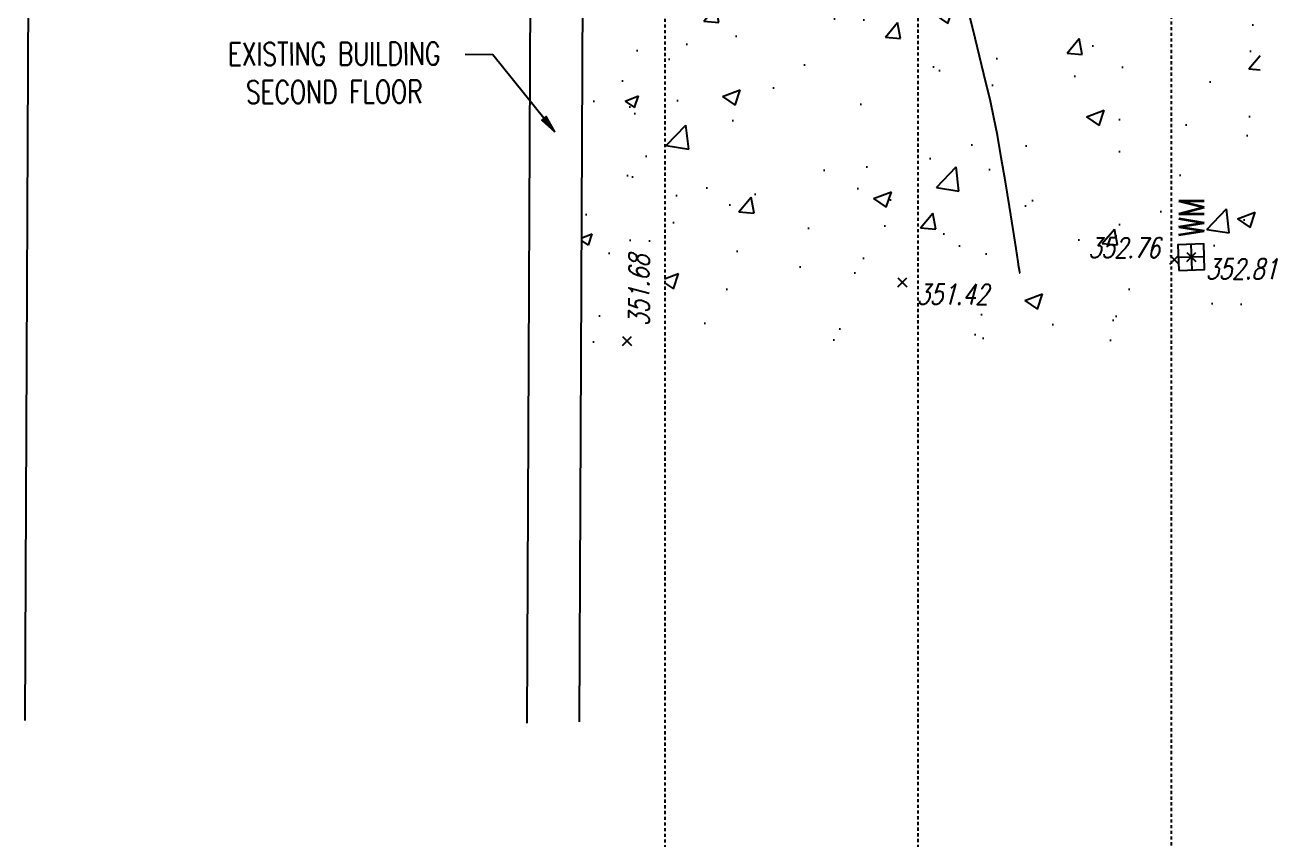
# Model space of a CAD drawing. Header units: feet. Extents: x 5005 to 5347, y 4757 to 5218.
# Drawn here: x 5141.71 to 5191.15, y 4925.29 to 4957.46 of the extents above; entities that cross this region are included whole.
import ezdxf

# ---------------------------------------------------------------- set-up
doc = ezdxf.new("R2010")
doc.units = ezdxf.units.FT
doc.header["$LTSCALE"] = 0.5
doc.header["$MEASUREMENT"] = 0
doc.linetypes.add('DASHED2', pattern=[0.375, 0.25, -0.125])
for name, color, linetype in [('BUILDING', 20, 'Continuous'), ('CONTOUR MNR', 252, 'Continuous'), ('EG', 7, 'Continuous'), ('ELEV', 1, 'Continuous'), ('HATCH', 252, 'Continuous'), ('POINTS-TOPO DISPLAY', 183, 'Continuous'), ('POINTS-TOPO FL', 183, 'Continuous'), ('REC-MAP 14336', 7, 'Continuous'), ('RIGHT-OF-WAY', 7, 'DASHED2'), ('TOPO', 2, 'Continuous'), ('TOPO LABELS', 2, 'Continuous'), ('TOPO-DATE', 7, 'Continuous')]:
    doc.layers.add(name, color=color, linetype=linetype)
doc.layers.add('Tie line', color=5, linetype='DASHED2', plot=False)
doc.styles.add('SIMPL_010', font='simplex.shx', dxfattribs={"width": 0.75, "oblique": 15, "height": 1})
doc.styles.add('SIMPLEX', font='simplex.shx', dxfattribs={"width": 0.75, "oblique": 15, "height": 0.08})

# ---------------------------------------------------------------- blocks, each defined once
blk = doc.blocks.new('CR 14336')
at = {"layer": 'RIGHT-OF-WAY'}
for p, q in [((719.263, 1916.319), (719.263, 1567.317)), ((699.263, 1742.5), (699.263, 1567.303))]:
    blk.add_line(p, q, dxfattribs=at)
at = {"layer": 'Tie line'}
blk.add_line((709.263, 1742.52), (709.263, 1692.45), dxfattribs=at)
blk = doc.blocks.new('WM')
at = {"linetype": 'Continuous'}
blk.add_lwpolyline([(-0.0285, -0.0285), (0.0285, -0.0285), (0.0285, 0.0285), (-0.0285, 0.0285)], close=True, dxfattribs=at)
for points in [[(0, 0.0285), (0, -0.0285)], [(0.0285, 0), (-0.0285, 0)]]:
    blk.add_lwpolyline(points, dxfattribs=at)
blk = doc.blocks.new('PUNTA DE FLECHA')
at = {"layer": 'TOPO LABELS'}
h = blk.add_hatch(color=256, dxfattribs=at)
h.dxf.hatch_style = 1
h.paths.add_polyline_path([(4545.85, 4840.48), (4545.09, 4839.99), (4546.94, 4837.97)])
blk.add_lwpolyline([(4546.94, 4837.97), (4545.85, 4840.48), (4545.09, 4839.99), (4546.94, 4837.97)], dxfattribs=at)
blk = doc.blocks.new('*U236')
at = {"color": 0, "linetype": 'ByBlock', "lineweight": -2, "transparency": 16777216}
for p, q in [((-0.71, -0.71), (0.71, 0.71)), ((-0.71, 0.71), (0.71, -0.71))]:
    blk.add_line(p, q, dxfattribs=at)
blk = doc.blocks.new('*U376', base_point=(5187.1, 4948.19, 352.757))
at = {"layer": 'TOPO-DATE', "color": 183, "linetype": 'ByBlock', "insert": (5186.527, 4948.264, 352.757), "char_height": 0.8, "attachment_point": 9, "style": 'SIMPLEX'}
blk.add_mtext('352.76', dxfattribs=at)
blk = doc.blocks.new('*U377', base_point=(5187.1, 4948.19, 352.757))
at = {"layer": 'ELEV', "linetype": 'ByBlock', "lineweight": -2}
blk.add_blockref('*U376', (5187.1, 4948.19, 352.757), dxfattribs=at)
blk = doc.blocks.new('*U378', base_point=(5187.1, 4948.19, 352.757))
at = {"layer": 'ELEV', "linetype": 'ByBlock', "lineweight": -2}
blk.add_blockref('*U377', (5187.1, 4948.19, 352.757), dxfattribs=at)
at = {"layer": 'TOPO-DATE', "color": 183, "linetype": 'ByBlock', "lineweight": -2, "xscale": 0.25, "yscale": 0.25, "zscale": 0.25}
blk.add_blockref('*U236', (5187.1, 4948.19, 352.757), dxfattribs=at)
blk = doc.blocks.new('*U379', base_point=(5187.763, 4948.296, 352.81))
at = {"layer": 'TOPO-DATE', "color": 183, "linetype": 'ByBlock', "insert": (5188.336, 4948.223, 352.81), "char_height": 0.8, "attachment_point": 1, "style": 'SIMPLEX'}
blk.add_mtext('352.81', dxfattribs=at)
blk = doc.blocks.new('*U380', base_point=(5187.763, 4948.296, 352.81))
at = {"layer": 'ELEV', "linetype": 'ByBlock', "lineweight": -2}
blk.add_blockref('*U379', (5187.763, 4948.296, 352.81), dxfattribs=at)
blk = doc.blocks.new('*U381', base_point=(5187.763, 4948.296, 352.81))
at = {"layer": 'ELEV', "linetype": 'ByBlock', "lineweight": -2}
blk.add_blockref('*U380', (5187.763, 4948.296, 352.81), dxfattribs=at)
at = {"layer": 'TOPO-DATE', "color": 183, "linetype": 'ByBlock', "lineweight": -2, "xscale": 0.25, "yscale": 0.25, "zscale": 0.25}
blk.add_blockref('*U236', (5187.763, 4948.296, 352.81), dxfattribs=at)
blk = doc.blocks.new('*U382', base_point=(5176.349, 4947.299, 351.423))
at = {"layer": 'TOPO-DATE', "color": 183, "linetype": 'ByBlock', "insert": (5176.922, 4947.225, 351.423), "char_height": 0.8, "attachment_point": 1, "style": 'SIMPLEX'}
blk.add_mtext('351.42', dxfattribs=at)
blk = doc.blocks.new('*U383', base_point=(5176.349, 4947.299, 351.423))
at = {"layer": 'ELEV', "linetype": 'ByBlock', "lineweight": -2}
blk.add_blockref('*U382', (5176.349, 4947.299, 351.423), dxfattribs=at)
blk = doc.blocks.new('*U384', base_point=(5176.349, 4947.299, 351.423))
at = {"layer": 'ELEV', "linetype": 'ByBlock', "lineweight": -2}
blk.add_blockref('*U383', (5176.349, 4947.299, 351.423), dxfattribs=at)
at = {"layer": 'TOPO-DATE', "color": 183, "linetype": 'ByBlock', "lineweight": -2, "xscale": 0.25, "yscale": 0.25, "zscale": 0.25}
blk.add_blockref('*U236', (5176.349, 4947.299, 351.423), dxfattribs=at)
blk = doc.blocks.new('*U385', base_point=(5165.482, 4944.989, 351.68))
at = {"layer": 'TOPO-DATE', "color": 183, "linetype": 'ByBlock', "insert": (5165.556, 4945.563, 351.68), "char_height": 0.8, "attachment_point": 1, "rotation": 90, "style": 'SIMPLEX'}
blk.add_mtext('351.68', dxfattribs=at)
blk = doc.blocks.new('*U386', base_point=(5165.482, 4944.989, 351.68))
at = {"layer": 'ELEV', "linetype": 'ByBlock', "lineweight": -2}
blk.add_blockref('*U385', (5165.482, 4944.989, 351.68), dxfattribs=at)
blk = doc.blocks.new('*U387', base_point=(5165.482, 4944.989, 351.68))
at = {"layer": 'ELEV', "linetype": 'ByBlock', "lineweight": -2}
blk.add_blockref('*U386', (5165.482, 4944.989, 351.68), dxfattribs=at)
at = {"layer": 'TOPO-DATE', "color": 183, "linetype": 'ByBlock', "lineweight": -2, "xscale": 0.25, "yscale": 0.25, "zscale": 0.25}
blk.add_blockref('*U236', (5165.482, 4944.989, 351.68), dxfattribs=at)
blk = doc.blocks.new('*U893')
at = {"layer": 'CONTOUR MNR', "color": 252, "linetype": 'Continuous', "lineweight": -3, "elevation": 352}
blk.add_lwpolyline([(5180.965, 4947.678), (5180.969, 4947.679), (5180.987, 4947.682), (5180.999, 4947.684), (5180.983, 4947.782), (5180.961, 4947.911), (5180.93, 4948.112), (5180.849, 4948.631), (5180.73, 4949.384), (5180.585, 4950.29), (5180.425, 4951.268), (5180.262, 4952.235), (5180.108, 4953.109), (5179.974, 4953.808), (5179.83, 4954.448), (5179.575, 4955.525), (5179.232, 4956.946), (5178.825, 4958.617)], dxfattribs=at)

msp = doc.modelspace()

# ---------------------------------------------------------------- block references
at = {"layer": 'REC-MAP 14336'}
msp.add_blockref('CR 14336', (4467.708, 3224.209), dxfattribs=at)

# ---------------------------------------------------------------- next in the draw order: hatches: boundary and pattern name
at = {"layer": 'HATCH'}
h = msp.add_hatch(dxfattribs=at)
h.set_pattern_fill('AR-CONC', color=256)
h.set_pattern_definition([(50, (0, 0), (7.172602, -0.6275213), [0.75, -8.25]), (355, (0, 0), (-1.387513, 7.521921), [0.6, -6.6]), (100.45144, (0.598, -0.052), (5.7850885, 6.8944), [0.637402, -7.011421]), (46.1842, (0, 2), (10.672413, -1.655193), [1.125, -12.375]), (96.63564, (0.889, 1.862), (9.34662, 9.741186), [0.956103, -10.517138]), (351.18416, (0, 2), (9.34662, 9.741186), [0.9, -9.9]), (21, (1, 1.5), (5.9690705, -4.026189), [0.75, -8.25]), (326, (1, 1.5), (2.433153, 7.2515005), [0.6, -6.6]), (71.45144, (1.4974, 1.1645), (8.402224, 3.2253115), [0.637402, -7.011421]), (37.5, (0, 0), (0.12159855, 3.3289385), [0, -6.52, 0, -6.7, 0, -6.625]), (7.5, (0, 0), (2.6306954, 3.9441171), [0, -3.82, 0, -6.37, 0, -2.525]), (327.5, (-2.23, 0), (5.3382244, -0.2255487), [0, -2.5, 0, -7.8, 0, -10.35]), (317.5, (-3.23, 0), (5.8318617, 1.0010498), [0, -3.25, 0, -5.18, 0, -7.35])])
h.paths.add_polyline_path([(5163.928, 4944.648), (5163.918, 4944.659), (5163.924, 4944.654)])
h.paths.add_polyline_path([(5190.482, 5041.915), (5167.158, 5041.569), (5166.862, 5016.42), (5166.793, 5016.249), (5166.971, 4944.838), (5190.482, 4945.067)])
h = msp.add_hatch(dxfattribs=at)
h.set_pattern_fill('AR-CONC', color=256, scale=0.75)
h.set_pattern_definition([(50, (0, 0), (5.3794514, -0.470641), [0.5625, -6.1875]), (355, (0, 0), (-1.040635, 5.641441), [0.45, -4.95]), (100.451444, (0.4483, -0.039), (4.3388164, 5.1708), [0.4780514, -5.258566]), (46.1842, (0, 1.5), (8.00431, -1.2413946), [0.84375, -9.28125]), (96.63564, (0.667, 1.3966), (7.009965, 7.3058895), [0.717078, -7.887853]), (351.18416, (0, 1.5), (7.009965, 7.3058895), [0.675, -7.425]), (21, (0.75, 1.125), (4.476803, -3.0196417), [0.5625, -6.1875]), (326, (0.75, 1.125), (1.824865, 5.4386253), [0.45, -4.95]), (71.451445, (1.123, 0.8734), (6.301668, 2.4189836), [0.4780514, -5.258566]), (37.5, (0, 0), (0.0911989, 2.4967039), [0, -4.89, 0, -5.025, 0, -4.96875]), (7.5, (0, 0), (1.9730215, 2.9580878), [0, -2.865, 0, -4.7775, 0, -1.89375]), (327.5, (-1.6725, 0), (4.00366827, -0.16916154), [0, -1.875, 0, -5.85, 0, -7.7625]), (317.5, (-2.4225, 0), (4.3738963, 0.7507874), [0, -2.4375, 0, -3.885, 0, -5.5125])])
h.paths.add_polyline_path([(5166.971, 4966.709), (5166.037, 4966.707), (5166.036, 4966.591), (5165.536, 4966.592), (5147.922, 4966.629), (5147.922, 4965.013), (5147.907, 4961.768), (5161.69, 4961.705), (5163.756, 4961.696), (5163.679, 4944.838), (5166.971, 4944.838)])
h.paths.add_polyline_path([(5151.708, 4962.447), (5161.448, 4962.474), (5161.44, 4965.324), (5151.7, 4965.297)], flags=24)

# ---------------------------------------------------------------- next in the draw order: linework, layer by layer
at = {"layer": 'BUILDING'}
for p, q in [((5141.715, 4930.006), (5141.86, 4961.796)), ((5161.545, 4929.906), (5161.69, 4961.705)), ((5163.612, 4929.953), (5163.756, 4961.696))]:
    msp.add_line(p, q, dxfattribs=at)
at = {"layer": 'CONTOUR MNR', "linetype": 'ByBlock', "lineweight": -2, "elevation": 352, "flags": 128}
msp.add_lwpolyline([(5180.965, 4947.678), (5180.969, 4947.679), (5180.987, 4947.682), (5180.999, 4947.684), (5180.983, 4947.782), (5180.961, 4947.911), (5180.93, 4948.112), (5180.849, 4948.631), (5180.73, 4949.384), (5180.585, 4950.29), (5180.425, 4951.268), (5180.262, 4952.235), (5180.108, 4953.109), (5179.974, 4953.808), (5179.83, 4954.448), (5179.575, 4955.525), (5179.232, 4956.946), (5178.825, 4958.617)], dxfattribs=at)
at = {"layer": 'TOPO LABELS'}
msp.add_lwpolyline([(5162.63, 4953.24), (5160.186, 4956.281), (5159.099, 4956.3)], dxfattribs=at)

# ---------------------------------------------------------------- next in the draw order: block references
at = {"layer": 'POINTS-TOPO DISPLAY'}
for name, p in [('*U378', (5187.1, 4948.19, 352.757)), ('*U387', (5165.482, 4944.989, 351.68)), ('*U381', (5187.763, 4948.296, 352.81))]:
    msp.add_blockref(name, p, dxfattribs=at)
at = {"layer": 'POINTS-TOPO FL'}
msp.add_blockref('*U384', (5176.349, 4947.299, 351.423), dxfattribs=at)
at = {"layer": 'TOPO', "xscale": 17.84472002929753, "yscale": 17.84472002929753, "zscale": 17.84472002929753, "rotation": 1.891519008830667}
msp.add_blockref('WM', (5187.763, 4948.296), dxfattribs=at)
at = {"layer": 'TOPO LABELS', "xscale": 0.252000000000001, "yscale": 0.252000000000001, "zscale": 0.252000000000001, "rotation": 5.786940493485118}
msp.add_blockref('PUNTA DE FLECHA', (4145.569, 3624.751), dxfattribs=at)

# ---------------------------------------------------------------- next in the draw order: texts
at = {"layer": 'TOPO LABELS', "attachment_point": 1, "style": 'SIMPL_010', "bg_fill": 3, "box_fill_scale": 1.05, "bg_fill_color": 256, "bg_fill_transparency": 0}
for s, width, heights, insert, char_height, rotation in [('\\A1;\\pxqc;{\\Q0;EXISTING BUILDING\\PSECOND FLOOR}', 9.45411, [2.494], (5149.193, 4956.758), 0.9, 0.1593), ('\\A1;\\pxqc;{\\Q0;WM}', 1.605, [0.953], (5187.267, 4949.077), 1, 90)]:
    msp.add_mtext_dynamic_manual_height_columns(s, width=width, gutter_width=6.209, heights=heights, dxfattribs=dict(at, insert=insert, char_height=char_height, rotation=rotation))

# ---------------------------------------------------------------- next in the draw order: block references
at = {"layer": 'EG', "color": 7, "linetype": 'Continuous', "lineweight": -3}
msp.add_blockref('*U893', (0, 0), dxfattribs=at)

doc.saveas('drawing.dxf')
